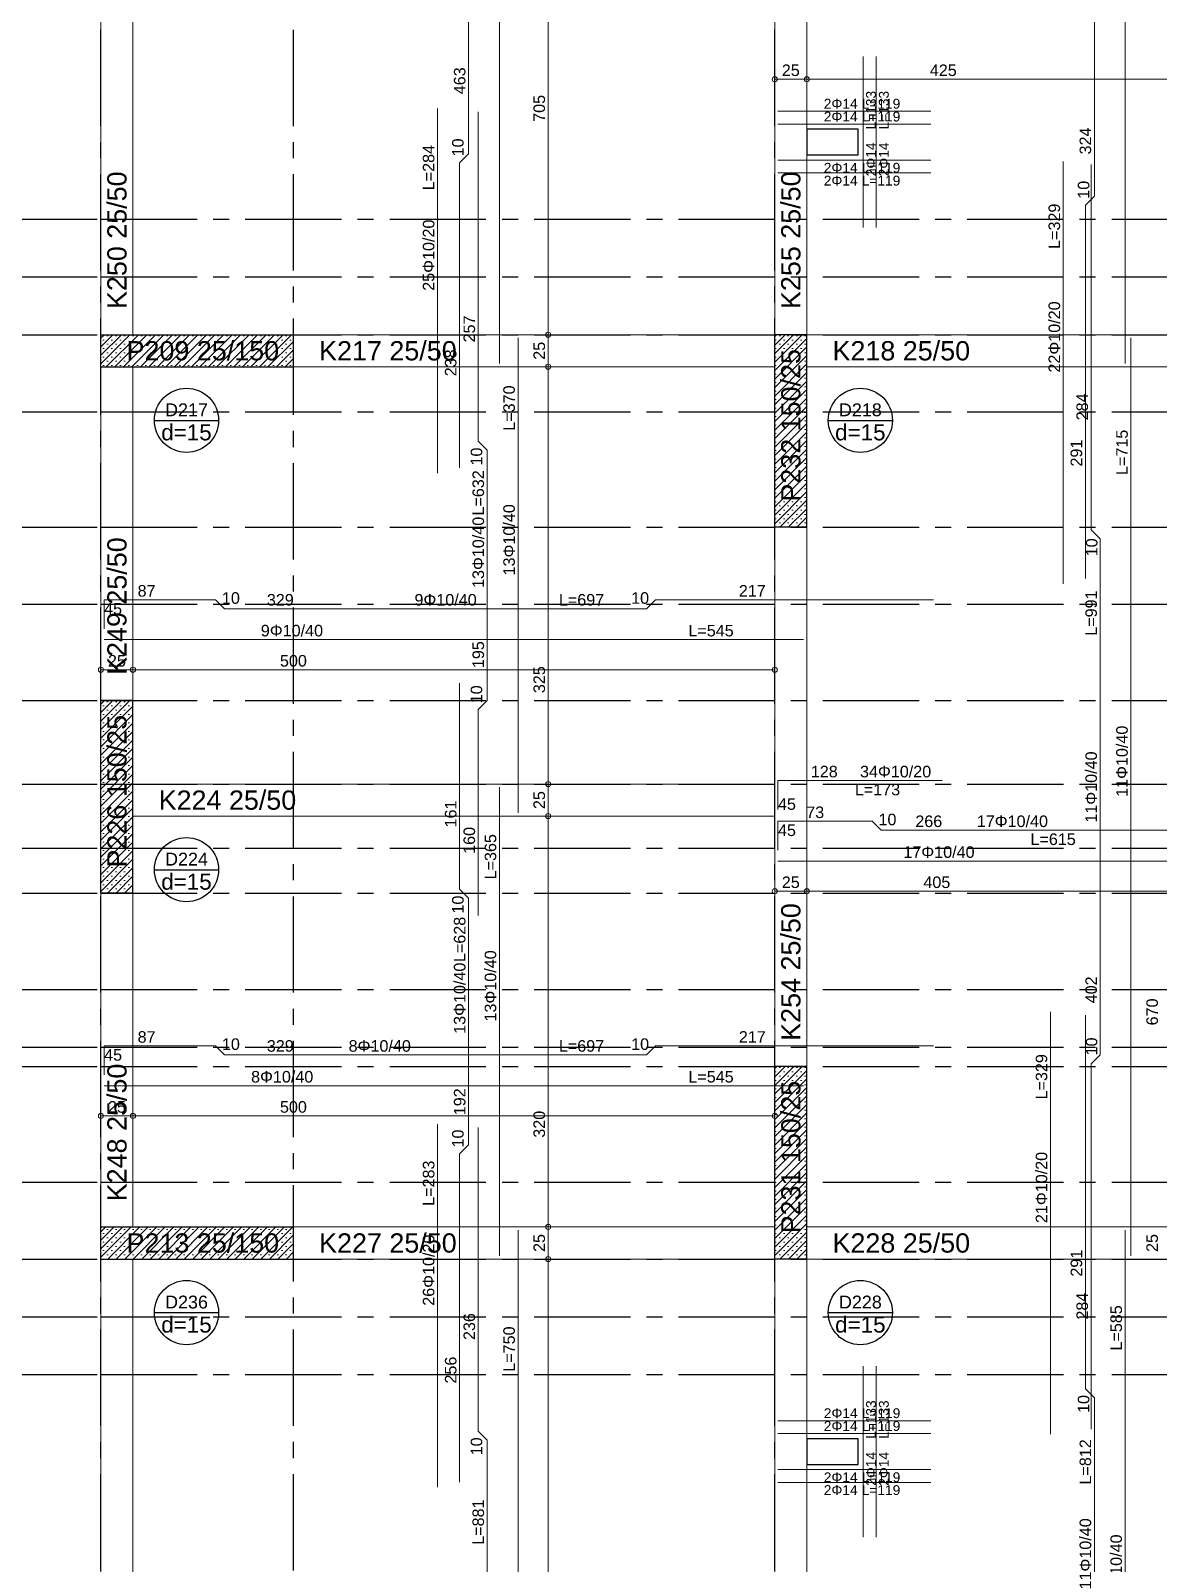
# Model space of a CAD drawing. Header units: millimetres. Extents: x 2232 to 85269, y -3593 to 5869.
# Drawn here: x 55681 to 56560, y 3479 to 4673 of the extents above; entities that cross this region are included whole.
import ezdxf

# ---------------------------------------------------------------- set-up
doc = ezdxf.new("R2010")
doc.units = ezdxf.units.MM
doc.linetypes.add('CENTER2', pattern=[112.5, 75, -12.5, 12.5, -12.5])
doc.linetypes.add('DASHDOT2', pattern=[12.7, 6.35, -3.175, 0, -3.175])
doc.layers.add('aks', color=251, linetype='DASHDOT2', lineweight=35)
for name, color, linetype in [('Donatı Topl. Uzun. Yazısı', 7, 'Continuous'), ('Donatı Uz. Yazısı', 7, 'Continuous'), ('Donatı Yazısı', 7, 'Continuous'), ('Donatı Çizgisi', 7, 'Continuous'), ('Döşeme', 7, 'Continuous'), ('Döşeme Boşluğu', 7, 'Continuous'), ('Kiriş', 7, 'Continuous'), ('Panel', 7, 'Continuous'), ('Standart', 7, 'Continuous'), ('Ölçülendirme', 7, 'Continuous')]:
    doc.layers.add(name, color=color, linetype=linetype)
doc.styles.add('arial_1_18', font='arial.ttf', dxfattribs={"height": 0.2})
pattern_1 = [(45, (0, 0), (-3.314563, 3.314563), []), (45, (3.3146, 0), (-3.314563, 3.314563), [0, -4.6875])]

# ---------------------------------------------------------------- blocks, each defined once
blk = doc.blocks.new('IDE539Entity3889')
at = {"layer": 'Döşeme', "color": 117, "linetype": 'Continuous', "lineweight": -3}
blk.add_lwpolyline([(566.7, 763.3), (616.7, 763.3)], dxfattribs=at)
blk.add_circle((591.7, 763.3), 25, dxfattribs=at)
at = {"layer": 'Döşeme', "color": 178, "linetype": 'Continuous', "lineweight": -3, "style": 'arial_1_18'}
blk.add_text('D228', height=10, dxfattribs=at).set_placement((575, 766.5))
at = {"layer": 'Döşeme', "color": 164, "linetype": 'Continuous', "lineweight": -3, "style": 'arial_1_18'}
blk.add_text('d=15', height=12.5, dxfattribs=at).set_placement((572, 747.7))
blk = doc.blocks.new('IDE539Entity3894')
at = {"layer": 'Döşeme', "color": 117, "linetype": 'Continuous', "lineweight": -3}
blk.add_lwpolyline([(41.7, 763.3), (91.7, 763.3)], dxfattribs=at)
blk.add_circle((66.7, 763.3), 25, dxfattribs=at)
at = {"layer": 'Döşeme', "color": 178, "linetype": 'Continuous', "lineweight": -3, "style": 'arial_1_18'}
blk.add_text('D236', height=10, dxfattribs=at).set_placement((50, 766.5))
at = {"layer": 'Döşeme', "color": 164, "linetype": 'Continuous', "lineweight": -3, "style": 'arial_1_18'}
blk.add_text('d=15', height=12.5, dxfattribs=at).set_placement((47, 747.7))
blk = doc.blocks.new('IDE539Entity3967')
at = {"layer": 'aks', "color": 251, "linetype": 'CENTER2', "lineweight": -3}
blk.add_lwpolyline([(525, 0), (525, 2330)], dxfattribs=at)
blk = doc.blocks.new('IDE539Entity3972')
at = {"layer": 'aks', "color": 251, "linetype": 'CENTER2', "lineweight": -3}
blk.add_lwpolyline([(-528, 1240), (0, 1240)], dxfattribs=at)
blk = doc.blocks.new('IDE539Entity3974')
at = {"layer": 'aks', "color": 251, "linetype": 'CENTER2', "lineweight": -3}
blk.add_lwpolyline([(0, 1240), (3260, 1240)], dxfattribs=at)
blk = doc.blocks.new('IDE539Entity3979')
at = {"layer": 'aks', "color": 251, "linetype": 'CENTER2', "lineweight": -3}
blk.add_lwpolyline([(-528, 1090), (0, 1090)], dxfattribs=at)
blk = doc.blocks.new('IDE539Entity3981')
at = {"layer": 'aks', "color": 251, "linetype": 'CENTER2', "lineweight": -3}
blk.add_lwpolyline([(0, 1090), (3260, 1090)], dxfattribs=at)
blk = doc.blocks.new('IDE539Entity3986')
at = {"layer": 'aks', "color": 251, "linetype": 'CENTER2', "lineweight": -3}
blk.add_lwpolyline([(-528, 865), (0, 865)], dxfattribs=at)
blk = doc.blocks.new('IDE539Entity3988')
at = {"layer": 'aks', "color": 251, "linetype": 'CENTER2', "lineweight": -3}
blk.add_lwpolyline([(0, 865), (3260, 865)], dxfattribs=at)
blk = doc.blocks.new('IDE539Entity3993')
at = {"layer": 'aks', "color": 251, "linetype": 'CENTER2', "lineweight": -3}
blk.add_lwpolyline([(-528, 715), (0, 715)], dxfattribs=at)
blk = doc.blocks.new('IDE539Entity3995')
at = {"layer": 'aks', "color": 251, "linetype": 'CENTER2', "lineweight": -3}
blk.add_lwpolyline([(0, 715), (3260, 715)], dxfattribs=at)
blk = doc.blocks.new('IDE539Entity4000')
at = {"layer": 'aks', "color": 251, "linetype": 'CENTER2', "lineweight": -3}
blk.add_lwpolyline([(-528, 970), (0, 970)], dxfattribs=at)
blk = doc.blocks.new('IDE539Entity4002')
at = {"layer": 'aks', "color": 251, "linetype": 'CENTER2', "lineweight": -3}
blk.add_lwpolyline([(0, 970), (3260, 970)], dxfattribs=at)
blk = doc.blocks.new('IDE539Entity4007')
at = {"layer": 'aks', "color": 251, "linetype": 'CENTER2', "lineweight": -3}
blk.add_lwpolyline([(-528, 1125), (0, 1125)], dxfattribs=at)
blk = doc.blocks.new('IDE539Entity4009')
at = {"layer": 'aks', "color": 251, "linetype": 'CENTER2', "lineweight": -3}
blk.add_lwpolyline([(0, 1125), (3260, 1125)], dxfattribs=at)
blk = doc.blocks.new('IDE539Entity4014')
at = {"layer": 'aks', "color": 251, "linetype": 'CENTER2', "lineweight": -3}
blk.add_lwpolyline([(-528, 1015), (0, 1015)], dxfattribs=at)
blk = doc.blocks.new('IDE539Entity4016')
at = {"layer": 'aks', "color": 251, "linetype": 'CENTER2', "lineweight": -3}
blk.add_lwpolyline([(0, 1015), (3260, 1015)], dxfattribs=at)
blk = doc.blocks.new('IDE539Entity4021')
at = {"layer": 'aks', "color": 251, "linetype": 'CENTER2', "lineweight": -3}
blk.add_lwpolyline([(-528, 760), (0, 760)], dxfattribs=at)
blk = doc.blocks.new('IDE539Entity4023')
at = {"layer": 'aks', "color": 251, "linetype": 'CENTER2', "lineweight": -3}
blk.add_lwpolyline([(0, 760), (3260, 760)], dxfattribs=at)
blk = doc.blocks.new('IDE539Entity4030')
at = {"layer": 'aks', "color": 251, "linetype": 'CENTER2', "lineweight": -3}
blk.add_lwpolyline([(0, 0), (0, 2330)], dxfattribs=at)
blk = doc.blocks.new('IDE539Entity4037')
at = {"layer": 'aks', "color": 251, "linetype": 'CENTER2', "lineweight": -3}
blk.add_lwpolyline([(150, 0), (150, 2330)], dxfattribs=at)
blk = doc.blocks.new('IDE539Entity4042')
at = {"layer": 'aks', "color": 251, "linetype": 'CENTER2', "lineweight": -3}
blk.add_lwpolyline([(-528, 955), (0, 955)], dxfattribs=at)
blk = doc.blocks.new('IDE539Entity4044')
at = {"layer": 'aks', "color": 251, "linetype": 'CENTER2', "lineweight": -3}
blk.add_lwpolyline([(0, 955), (3260, 955)], dxfattribs=at)
blk = doc.blocks.new('IDE539Entity4049')
at = {"layer": 'aks', "color": 251, "linetype": 'CENTER2', "lineweight": -3}
blk.add_lwpolyline([(-528, 805), (0, 805)], dxfattribs=at)
blk = doc.blocks.new('IDE539Entity4051')
at = {"layer": 'aks', "color": 251, "linetype": 'CENTER2', "lineweight": -3}
blk.add_lwpolyline([(0, 805), (3260, 805)], dxfattribs=at)
blk = doc.blocks.new('IDE539Entity4119')
at = {"layer": 'aks', "color": 251, "linetype": 'CENTER2', "lineweight": -3}
blk.add_lwpolyline([(-528, 1375), (0, 1375)], dxfattribs=at)
blk = doc.blocks.new('IDE539Entity4121')
at = {"layer": 'aks', "color": 251, "linetype": 'CENTER2', "lineweight": -3}
blk.add_lwpolyline([(0, 1375), (3260, 1375)], dxfattribs=at)
blk = doc.blocks.new('IDE539Entity4126')
at = {"layer": 'aks', "color": 251, "linetype": 'CENTER2', "lineweight": -3}
blk.add_lwpolyline([(-528, 1525), (0, 1525)], dxfattribs=at)
blk = doc.blocks.new('IDE539Entity4128')
at = {"layer": 'aks', "color": 251, "linetype": 'CENTER2', "lineweight": -3}
blk.add_lwpolyline([(0, 1525), (3260, 1525)], dxfattribs=at)
blk = doc.blocks.new('IDE539Entity4133')
at = {"layer": 'aks', "color": 251, "linetype": 'CENTER2', "lineweight": -3}
blk.add_lwpolyline([(-528, 1315), (0, 1315)], dxfattribs=at)
blk = doc.blocks.new('IDE539Entity4135')
at = {"layer": 'aks', "color": 251, "linetype": 'CENTER2', "lineweight": -3}
blk.add_lwpolyline([(0, 1315), (3260, 1315)], dxfattribs=at)
blk = doc.blocks.new('IDE539Entity4140')
at = {"layer": 'aks', "color": 251, "linetype": 'CENTER2', "lineweight": -3}
blk.add_lwpolyline([(-528, 1570), (0, 1570)], dxfattribs=at)
blk = doc.blocks.new('IDE539Entity4142')
at = {"layer": 'aks', "color": 251, "linetype": 'CENTER2', "lineweight": -3}
blk.add_lwpolyline([(0, 1570), (3260, 1570)], dxfattribs=at)
blk = doc.blocks.new('IDE539Entity4147')
at = {"layer": 'aks', "color": 251, "linetype": 'CENTER2', "lineweight": -3}
blk.add_lwpolyline([(-528, 1465), (0, 1465)], dxfattribs=at)
blk = doc.blocks.new('IDE539Entity4149')
at = {"layer": 'aks', "color": 251, "linetype": 'CENTER2', "lineweight": -3}
blk.add_lwpolyline([(0, 1465), (3260, 1465)], dxfattribs=at)
blk = doc.blocks.new('IDE539Entity4154')
at = {"layer": 'aks', "color": 251, "linetype": 'CENTER2', "lineweight": -3}
blk.add_lwpolyline([(-528, 1615), (0, 1615)], dxfattribs=at)
blk = doc.blocks.new('IDE539Entity4156')
at = {"layer": 'aks', "color": 251, "linetype": 'CENTER2', "lineweight": -3}
blk.add_lwpolyline([(0, 1615), (3260, 1615)], dxfattribs=at)
blk = doc.blocks.new('IDE539Entity4266')
at = {"layer": 'aks', "color": 251, "linetype": 'CENTER2', "lineweight": -3}
blk.add_lwpolyline([(-528, 1175), (0, 1175)], dxfattribs=at)
blk = doc.blocks.new('IDE539Entity4268')
at = {"layer": 'aks', "color": 251, "linetype": 'CENTER2', "lineweight": -3}
blk.add_lwpolyline([(0, 1175), (3260, 1175)], dxfattribs=at)
blk = doc.blocks.new('IDE539Entity4340')
at = {"layer": 'Kiriş', "color": 4, "linetype": 'Continuous', "lineweight": 5}
blk.add_lwpolyline([(25, 1525), (25, 1955)], dxfattribs=at)
blk = doc.blocks.new('IDE539Entity4341')
at = {"layer": 'Kiriş', "color": 4, "linetype": 'Continuous', "lineweight": 5}
blk.add_lwpolyline([(0, 1525), (0, 1955)], dxfattribs=at)
blk = doc.blocks.new('IDE539Entity4342')
at = {"layer": 'Kiriş', "color": 159, "linetype": 'Continuous', "lineweight": 5, "style": 'arial_1_18'}
blk.add_text('K250 25/50', height=15, rotation=90, dxfattribs=at).set_placement((20, 1545))
blk = doc.blocks.new('IDE539Entity4343')
at = {"layer": 'Kiriş', "color": 4, "linetype": 'Continuous', "lineweight": 5}
blk.add_lwpolyline([(25, 375), (25, 805)], dxfattribs=at)
blk = doc.blocks.new('IDE539Entity4344')
at = {"layer": 'Kiriş', "color": 4, "linetype": 'Continuous', "lineweight": 5}
blk.add_lwpolyline([(0, 375), (0, 805)], dxfattribs=at)
blk = doc.blocks.new('IDE539Entity4435')
at = {"layer": 'Kiriş', "color": 4, "linetype": 'Continuous', "lineweight": 5}
blk.add_lwpolyline([(550, 1525), (550, 2050)], dxfattribs=at)
blk = doc.blocks.new('IDE539Entity4436')
at = {"layer": 'Kiriş', "color": 4, "linetype": 'Continuous', "lineweight": 5}
blk.add_lwpolyline([(525, 1525), (525, 2050)], dxfattribs=at)
blk = doc.blocks.new('IDE539Entity4437')
at = {"layer": 'Kiriş', "color": 159, "linetype": 'Continuous', "lineweight": 5, "style": 'arial_1_18'}
blk.add_text('K255 25/50', height=15, rotation=90, dxfattribs=at).set_placement((545, 1545))
blk = doc.blocks.new('IDE539Entity4438')
at = {"layer": 'Kiriş', "color": 4, "linetype": 'Continuous', "lineweight": 5}
blk.add_lwpolyline([(550, 280), (550, 805)], dxfattribs=at)
blk = doc.blocks.new('IDE539Entity4439')
at = {"layer": 'Kiriş', "color": 4, "linetype": 'Continuous', "lineweight": 5}
blk.add_lwpolyline([(525, 280), (525, 805)], dxfattribs=at)
blk = doc.blocks.new('IDE539Entity4489')
at = {"layer": 'Kiriş', "color": 4, "linetype": 'Continuous', "lineweight": 5}
blk.add_lwpolyline([(25, 1240), (25, 1500)], dxfattribs=at)
blk = doc.blocks.new('IDE539Entity4490')
at = {"layer": 'Kiriş', "color": 4, "linetype": 'Continuous', "lineweight": 5}
blk.add_lwpolyline([(0, 1240), (0, 1500)], dxfattribs=at)
blk = doc.blocks.new('IDE539Entity4491')
at = {"layer": 'Kiriş', "color": 159, "linetype": 'Continuous', "lineweight": 5, "style": 'arial_1_18'}
blk.add_text('K249 25/50', height=15, rotation=90, dxfattribs=at).set_placement((20, 1260))
blk = doc.blocks.new('IDE539Entity4492')
at = {"layer": 'Panel', "linetype": 'Continuous', "lineweight": 5}
h = blk.add_hatch(dxfattribs=at)
h.set_pattern_fill('SACNCR', color=163, scale=50, style=0)
h.set_pattern_definition(pattern_1)
h.paths.add_polyline_path([(0, 1525), (150, 1525), (150, 1500), (0, 1500)])
blk = doc.blocks.new('IDE539Entity4493')
at = {"layer": 'Panel', "color": 164, "linetype": 'Continuous', "lineweight": -3}
blk.add_lwpolyline([(0, 1500), (0, 1525)], dxfattribs=at)
blk = doc.blocks.new('IDE539Entity4494')
at = {"layer": 'Panel', "color": 164, "linetype": 'Continuous', "lineweight": -3}
blk.add_lwpolyline([(0, 1500), (150, 1500)], dxfattribs=at)
blk = doc.blocks.new('IDE539Entity4495')
at = {"layer": 'Panel', "color": 164, "linetype": 'Continuous', "lineweight": -3}
blk.add_lwpolyline([(150, 1500), (150, 1525)], dxfattribs=at)
blk = doc.blocks.new('IDE539Entity4496')
at = {"layer": 'Panel', "color": 164, "linetype": 'Continuous', "lineweight": -3}
blk.add_lwpolyline([(0, 1525), (150, 1525)], dxfattribs=at)
blk = doc.blocks.new('IDE539Entity4497')
at = {"layer": 'Panel', "color": 159, "linetype": 'Continuous', "lineweight": -3, "style": 'arial_1_18'}
blk.add_text('P209 25/150', height=15, dxfattribs=at).set_placement((20, 1505))
blk = doc.blocks.new('IDE539Entity4498')
at = {"layer": 'Kiriş', "color": 4, "linetype": 'Continuous', "lineweight": 5}
blk.add_lwpolyline([(150, 1500), (525, 1500)], dxfattribs=at)
blk = doc.blocks.new('IDE539Entity4499')
at = {"layer": 'Kiriş', "color": 4, "linetype": 'Continuous', "lineweight": 5}
blk.add_lwpolyline([(150, 1525), (525, 1525)], dxfattribs=at)
blk = doc.blocks.new('IDE539Entity4500')
at = {"layer": 'Kiriş', "color": 159, "linetype": 'Continuous', "lineweight": 5, "style": 'arial_1_18'}
blk.add_text('K217 25/50', height=15, dxfattribs=at).set_placement((170, 1505))
blk = doc.blocks.new('IDE539Entity4501')
at = {"layer": 'Döşeme', "color": 117, "linetype": 'Continuous', "lineweight": -3}
blk.add_lwpolyline([(41.7, 1458.3), (91.7, 1458.3)], dxfattribs=at)
blk.add_circle((66.7, 1458.3), 25, dxfattribs=at)
at = {"layer": 'Döşeme', "color": 178, "linetype": 'Continuous', "lineweight": -3, "style": 'arial_1_18'}
blk.add_text('D217', height=10, dxfattribs=at).set_placement((50, 1461.5))
at = {"layer": 'Döşeme', "color": 164, "linetype": 'Continuous', "lineweight": -3, "style": 'arial_1_18'}
blk.add_text('d=15', height=12.5, dxfattribs=at).set_placement((47, 1442.7))
blk = doc.blocks.new('IDE539Entity4502')
at = {"layer": 'Kiriş', "color": 4, "linetype": 'Continuous', "lineweight": 5}
blk.add_lwpolyline([(150, 805), (525, 805)], dxfattribs=at)
blk = doc.blocks.new('IDE539Entity4503')
at = {"layer": 'Kiriş', "color": 4, "linetype": 'Continuous', "lineweight": 5}
blk.add_lwpolyline([(150, 830), (525, 830)], dxfattribs=at)
blk = doc.blocks.new('IDE539Entity4504')
at = {"layer": 'Kiriş', "color": 159, "linetype": 'Continuous', "lineweight": 5, "style": 'arial_1_18'}
blk.add_text('K227 25/50', height=15, dxfattribs=at).set_placement((170, 810))
blk = doc.blocks.new('IDE539Entity4505')
at = {"layer": 'Panel', "linetype": 'Continuous', "lineweight": 5}
h = blk.add_hatch(dxfattribs=at)
h.set_pattern_fill('SACNCR', color=163, scale=50, style=0)
h.set_pattern_definition(pattern_1)
h.paths.add_polyline_path([(0, 830), (150, 830), (150, 805), (0, 805)])
blk = doc.blocks.new('IDE539Entity4506')
at = {"layer": 'Panel', "color": 164, "linetype": 'Continuous', "lineweight": -3}
blk.add_lwpolyline([(0, 805), (0, 830)], dxfattribs=at)
blk = doc.blocks.new('IDE539Entity4507')
at = {"layer": 'Panel', "color": 164, "linetype": 'Continuous', "lineweight": -3}
blk.add_lwpolyline([(0, 805), (150, 805)], dxfattribs=at)
blk = doc.blocks.new('IDE539Entity4508')
at = {"layer": 'Panel', "color": 164, "linetype": 'Continuous', "lineweight": -3}
blk.add_lwpolyline([(150, 805), (150, 830)], dxfattribs=at)
blk = doc.blocks.new('IDE539Entity4509')
at = {"layer": 'Panel', "color": 164, "linetype": 'Continuous', "lineweight": -3}
blk.add_lwpolyline([(0, 830), (150, 830)], dxfattribs=at)
blk = doc.blocks.new('IDE539Entity4510')
at = {"layer": 'Panel', "color": 159, "linetype": 'Continuous', "lineweight": -3, "style": 'arial_1_18'}
blk.add_text('P213 25/150', height=15, dxfattribs=at).set_placement((20, 810))
blk = doc.blocks.new('IDE539Entity4511')
at = {"layer": 'Kiriş', "color": 4, "linetype": 'Continuous', "lineweight": 5}
blk.add_lwpolyline([(25, 830), (25, 1090)], dxfattribs=at)
blk = doc.blocks.new('IDE539Entity4512')
at = {"layer": 'Kiriş', "color": 4, "linetype": 'Continuous', "lineweight": 5}
blk.add_lwpolyline([(0, 830), (0, 1090)], dxfattribs=at)
blk = doc.blocks.new('IDE539Entity4513')
at = {"layer": 'Kiriş', "color": 159, "linetype": 'Continuous', "lineweight": 5, "style": 'arial_1_18'}
blk.add_text('K248 25/50', height=15, rotation=90, dxfattribs=at).set_placement((20, 850))
blk = doc.blocks.new('IDE539Entity4514')
at = {"layer": 'Panel', "linetype": 'Continuous', "lineweight": 5}
h = blk.add_hatch(dxfattribs=at)
h.set_pattern_fill('SACNCR', color=163, scale=50, style=0)
h.set_pattern_definition(pattern_1)
h.paths.add_polyline_path([(0, 1090), (0, 1240), (25, 1240), (25, 1090)])
blk = doc.blocks.new('IDE539Entity4515')
at = {"layer": 'Panel', "color": 164, "linetype": 'Continuous', "lineweight": -3}
blk.add_lwpolyline([(25, 1090), (0, 1090)], dxfattribs=at)
blk = doc.blocks.new('IDE539Entity4516')
at = {"layer": 'Panel', "color": 164, "linetype": 'Continuous', "lineweight": -3}
blk.add_lwpolyline([(25, 1090), (25, 1240)], dxfattribs=at)
blk = doc.blocks.new('IDE539Entity4517')
at = {"layer": 'Panel', "color": 164, "linetype": 'Continuous', "lineweight": -3}
blk.add_lwpolyline([(25, 1240), (0, 1240)], dxfattribs=at)
blk = doc.blocks.new('IDE539Entity4518')
at = {"layer": 'Panel', "color": 164, "linetype": 'Continuous', "lineweight": -3}
blk.add_lwpolyline([(0, 1090), (0, 1240)], dxfattribs=at)
blk = doc.blocks.new('IDE539Entity4519')
at = {"layer": 'Panel', "color": 159, "linetype": 'Continuous', "lineweight": -3, "style": 'arial_1_18'}
blk.add_text('P226 150/25', height=15, rotation=90, dxfattribs=at).set_placement((20, 1110))
blk = doc.blocks.new('IDE539Entity4520')
at = {"layer": 'Kiriş', "color": 4, "linetype": 'Continuous', "lineweight": 5}
blk.add_lwpolyline([(25, 1150), (525, 1150)], dxfattribs=at)
blk = doc.blocks.new('IDE539Entity4521')
at = {"layer": 'Kiriş', "color": 4, "linetype": 'Continuous', "lineweight": 5}
blk.add_lwpolyline([(25, 1175), (525, 1175)], dxfattribs=at)
blk = doc.blocks.new('IDE539Entity4522')
at = {"layer": 'Kiriş', "color": 159, "linetype": 'Continuous', "lineweight": 5, "style": 'arial_1_18'}
blk.add_text('K224 25/50', height=15, dxfattribs=at).set_placement((45, 1155))
blk = doc.blocks.new('IDE539Entity4523')
at = {"layer": 'Döşeme', "color": 117, "linetype": 'Continuous', "lineweight": -3}
blk.add_lwpolyline([(41.7, 1108.3), (91.7, 1108.3)], dxfattribs=at)
blk.add_circle((66.7, 1108.3), 25, dxfattribs=at)
at = {"layer": 'Döşeme', "color": 178, "linetype": 'Continuous', "lineweight": -3, "style": 'arial_1_18'}
blk.add_text('D224', height=10, dxfattribs=at).set_placement((50, 1111.5))
at = {"layer": 'Döşeme', "color": 164, "linetype": 'Continuous', "lineweight": -3, "style": 'arial_1_18'}
blk.add_text('d=15', height=12.5, dxfattribs=at).set_placement((47, 1092.7))
blk = doc.blocks.new('IDE539Entity4558')
at = {"layer": 'Kiriş', "color": 4, "linetype": 'Continuous', "lineweight": 5}
blk.add_lwpolyline([(550, 805), (850, 805)], dxfattribs=at)
blk = doc.blocks.new('IDE539Entity4559')
at = {"layer": 'Kiriş', "color": 4, "linetype": 'Continuous', "lineweight": 5}
blk.add_lwpolyline([(550, 830), (850, 830)], dxfattribs=at)
blk = doc.blocks.new('IDE539Entity4560')
at = {"layer": 'Kiriş', "color": 159, "linetype": 'Continuous', "lineweight": 5, "style": 'arial_1_18'}
blk.add_text('K228 25/50', height=15, dxfattribs=at).set_placement((570, 810))
blk = doc.blocks.new('IDE539Entity4561')
at = {"layer": 'Panel', "linetype": 'Continuous', "lineweight": 5}
h = blk.add_hatch(dxfattribs=at)
h.set_pattern_fill('SACNCR', color=163, scale=50, style=0)
h.set_pattern_definition(pattern_1)
h.paths.add_polyline_path([(525, 805), (525, 955), (550, 955), (550, 805)])
blk = doc.blocks.new('IDE539Entity4562')
at = {"layer": 'Panel', "color": 164, "linetype": 'Continuous', "lineweight": -3}
blk.add_lwpolyline([(550, 805), (525, 805)], dxfattribs=at)
blk = doc.blocks.new('IDE539Entity4563')
at = {"layer": 'Panel', "color": 164, "linetype": 'Continuous', "lineweight": -3}
blk.add_lwpolyline([(550, 805), (550, 955)], dxfattribs=at)
blk = doc.blocks.new('IDE539Entity4564')
at = {"layer": 'Panel', "color": 164, "linetype": 'Continuous', "lineweight": -3}
blk.add_lwpolyline([(550, 955), (525, 955)], dxfattribs=at)
blk = doc.blocks.new('IDE539Entity4565')
at = {"layer": 'Panel', "color": 164, "linetype": 'Continuous', "lineweight": -3}
blk.add_lwpolyline([(525, 805), (525, 955)], dxfattribs=at)
blk = doc.blocks.new('IDE539Entity4566')
at = {"layer": 'Panel', "color": 159, "linetype": 'Continuous', "lineweight": -3, "style": 'arial_1_18'}
blk.add_text('P231 150/25', height=15, rotation=90, dxfattribs=at).set_placement((545, 825))
blk = doc.blocks.new('IDE539Entity4567')
at = {"layer": 'Kiriş', "color": 4, "linetype": 'Continuous', "lineweight": 5}
blk.add_lwpolyline([(550, 955), (550, 1375)], dxfattribs=at)
blk = doc.blocks.new('IDE539Entity4568')
at = {"layer": 'Kiriş', "color": 4, "linetype": 'Continuous', "lineweight": 5}
blk.add_lwpolyline([(525, 955), (525, 1150)], dxfattribs=at)
blk = doc.blocks.new('IDE539Entity4569')
at = {"layer": 'Kiriş', "color": 4, "linetype": 'Continuous', "lineweight": 5}
blk.add_lwpolyline([(525, 1175), (525, 1375)], dxfattribs=at)
blk = doc.blocks.new('IDE539Entity4570')
at = {"layer": 'Kiriş', "color": 159, "linetype": 'Continuous', "lineweight": 5, "style": 'arial_1_18'}
blk.add_text('K254 25/50', height=15, rotation=90, dxfattribs=at).set_placement((545, 975))
blk = doc.blocks.new('IDE539Entity4571')
at = {"layer": 'Panel', "linetype": 'Continuous', "lineweight": 5}
h = blk.add_hatch(dxfattribs=at)
h.set_pattern_fill('SACNCR', color=163, scale=50, style=0)
h.set_pattern_definition(pattern_1)
h.paths.add_polyline_path([(525, 1375), (525, 1525), (550, 1525), (550, 1375)])
blk = doc.blocks.new('IDE539Entity4572')
at = {"layer": 'Panel', "color": 164, "linetype": 'Continuous', "lineweight": -3}
blk.add_lwpolyline([(550, 1375), (525, 1375)], dxfattribs=at)
blk = doc.blocks.new('IDE539Entity4573')
at = {"layer": 'Panel', "color": 164, "linetype": 'Continuous', "lineweight": -3}
blk.add_lwpolyline([(550, 1375), (550, 1525)], dxfattribs=at)
blk = doc.blocks.new('IDE539Entity4574')
at = {"layer": 'Panel', "color": 164, "linetype": 'Continuous', "lineweight": -3}
blk.add_lwpolyline([(550, 1525), (525, 1525)], dxfattribs=at)
blk = doc.blocks.new('IDE539Entity4575')
at = {"layer": 'Panel', "color": 164, "linetype": 'Continuous', "lineweight": -3}
blk.add_lwpolyline([(525, 1375), (525, 1525)], dxfattribs=at)
blk = doc.blocks.new('IDE539Entity4576')
at = {"layer": 'Panel', "color": 159, "linetype": 'Continuous', "lineweight": -3, "style": 'arial_1_18'}
blk.add_text('P232 150/25', height=15, rotation=90, dxfattribs=at).set_placement((545, 1395))
blk = doc.blocks.new('IDE539Entity4577')
at = {"layer": 'Kiriş', "color": 4, "linetype": 'Continuous', "lineweight": 5}
blk.add_lwpolyline([(550, 1500), (850, 1500)], dxfattribs=at)
blk = doc.blocks.new('IDE539Entity4578')
at = {"layer": 'Kiriş', "color": 4, "linetype": 'Continuous', "lineweight": 5}
blk.add_lwpolyline([(550, 1525), (850, 1525)], dxfattribs=at)
blk = doc.blocks.new('IDE539Entity4579')
at = {"layer": 'Kiriş', "color": 159, "linetype": 'Continuous', "lineweight": 5, "style": 'arial_1_18'}
blk.add_text('K218 25/50', height=15, dxfattribs=at).set_placement((570, 1505))
blk = doc.blocks.new('IDE539Entity4580')
at = {"layer": 'Döşeme', "color": 117, "linetype": 'Continuous', "lineweight": -3}
blk.add_lwpolyline([(566.7, 1458.3), (616.7, 1458.3)], dxfattribs=at)
blk.add_circle((591.7, 1458.3), 25, dxfattribs=at)
at = {"layer": 'Döşeme', "color": 178, "linetype": 'Continuous', "lineweight": -3, "style": 'arial_1_18'}
blk.add_text('D218', height=10, dxfattribs=at).set_placement((575, 1461.5))
at = {"layer": 'Döşeme', "color": 164, "linetype": 'Continuous', "lineweight": -3, "style": 'arial_1_18'}
blk.add_text('d=15', height=12.5, dxfattribs=at).set_placement((572, 1442.7))
blk = doc.blocks.new('IDE539Entity4878')
at = {"layer": 'Döşeme Boşluğu', "color": 8, "linetype": 'Continuous', "lineweight": -3}
blk.add_lwpolyline([(550, 1665), (590, 1665)], dxfattribs=at)
blk = doc.blocks.new('IDE539Entity4879')
at = {"layer": 'Döşeme Boşluğu', "color": 8, "linetype": 'Continuous', "lineweight": -3}
blk.add_lwpolyline([(590, 1665), (590, 1685)], dxfattribs=at)
blk = doc.blocks.new('IDE539Entity4880')
at = {"layer": 'Döşeme Boşluğu', "color": 8, "linetype": 'Continuous', "lineweight": -3}
blk.add_lwpolyline([(590, 1685), (550, 1685)], dxfattribs=at)
blk = doc.blocks.new('IDE539Entity4881')
at = {"layer": 'Döşeme Boşluğu', "color": 8, "linetype": 'Continuous', "lineweight": -3}
blk.add_lwpolyline([(550, 1685), (550, 1665)], dxfattribs=at)
blk = doc.blocks.new('IDE539Entity4882')
at = {"layer": 'Donatı Çizgisi', "color": 5, "linetype": 'Continuous', "lineweight": 5}
blk.add_lwpolyline([(527.5, 1689), (646.6, 1689)], dxfattribs=at)
at = {"layer": 'Donatı Topl. Uzun. Yazısı', "color": 1, "linetype": 'Continuous', "lineweight": 5, "style": 'arial_1_18'}
blk.add_text('L=119', height=7.65, dxfattribs=at).set_placement((592.8, 1691.1))
at = {"layer": 'Donatı Yazısı', "color": 5, "linetype": 'Continuous', "lineweight": 5, "style": 'arial_1_18'}
blk.add_text('2Φ14', height=7.65, dxfattribs=at).set_placement((563.2, 1691.1))
blk = doc.blocks.new('IDE539Entity4883')
at = {"layer": 'Donatı Çizgisi', "color": 5, "linetype": 'Continuous', "lineweight": 5}
blk.add_lwpolyline([(527.5, 1699), (646.6, 1699)], dxfattribs=at)
at = {"layer": 'Donatı Topl. Uzun. Yazısı', "color": 1, "linetype": 'Continuous', "lineweight": 5, "style": 'arial_1_18'}
blk.add_text('L=119', height=7.65, dxfattribs=at).set_placement((592.8, 1701.1))
at = {"layer": 'Donatı Yazısı', "color": 5, "linetype": 'Continuous', "lineweight": 5, "style": 'arial_1_18'}
blk.add_text('2Φ14', height=7.65, dxfattribs=at).set_placement((563.2, 1701.1))
blk = doc.blocks.new('IDE539Entity4884')
at = {"layer": 'Donatı Çizgisi', "color": 5, "linetype": 'Continuous', "lineweight": 5}
blk.add_lwpolyline([(594, 1608.4), (594, 1741.6)], dxfattribs=at)
at = {"layer": 'Donatı Topl. Uzun. Yazısı', "color": 1, "linetype": 'Continuous', "lineweight": 5, "style": 'arial_1_18'}
blk.add_text('L=133', height=7.65, rotation=90, dxfattribs=at).set_placement((603.8, 1684.9))
at = {"layer": 'Donatı Yazısı', "color": 5, "linetype": 'Continuous', "lineweight": 5, "style": 'arial_1_18'}
blk.add_text('2Φ14', height=7.65, rotation=90, dxfattribs=at).set_placement((603.8, 1648.4))
blk = doc.blocks.new('IDE539Entity4885')
at = {"layer": 'Donatı Çizgisi', "color": 5, "linetype": 'Continuous', "lineweight": 5}
blk.add_lwpolyline([(604, 1608.4), (604, 1741.6)], dxfattribs=at)
at = {"layer": 'Donatı Topl. Uzun. Yazısı', "color": 1, "linetype": 'Continuous', "lineweight": 5, "style": 'arial_1_18'}
blk.add_text('L=133', height=7.65, rotation=90, dxfattribs=at).set_placement((613.8, 1684.9))
at = {"layer": 'Donatı Yazısı', "color": 5, "linetype": 'Continuous', "lineweight": 5, "style": 'arial_1_18'}
blk.add_text('2Φ14', height=7.65, rotation=90, dxfattribs=at).set_placement((613.8, 1648.4))
blk = doc.blocks.new('IDE539Entity4886')
at = {"layer": 'Donatı Çizgisi', "color": 5, "linetype": 'Continuous', "lineweight": 5}
blk.add_lwpolyline([(527.5, 1661), (646.6, 1661)], dxfattribs=at)
at = {"layer": 'Donatı Topl. Uzun. Yazısı', "color": 1, "linetype": 'Continuous', "lineweight": 5, "style": 'arial_1_18'}
blk.add_text('L=119', height=7.65, dxfattribs=at).set_placement((592.8, 1651.2))
at = {"layer": 'Donatı Yazısı', "color": 5, "linetype": 'Continuous', "lineweight": 5, "style": 'arial_1_18'}
blk.add_text('2Φ14', height=7.65, dxfattribs=at).set_placement((563.2, 1651.2))
blk = doc.blocks.new('IDE539Entity4887')
at = {"layer": 'Donatı Çizgisi', "color": 5, "linetype": 'Continuous', "lineweight": 5}
blk.add_lwpolyline([(527.5, 1651), (646.6, 1651)], dxfattribs=at)
at = {"layer": 'Donatı Topl. Uzun. Yazısı', "color": 1, "linetype": 'Continuous', "lineweight": 5, "style": 'arial_1_18'}
blk.add_text('L=119', height=7.65, dxfattribs=at).set_placement((592.8, 1641.2))
at = {"layer": 'Donatı Yazısı', "color": 5, "linetype": 'Continuous', "lineweight": 5, "style": 'arial_1_18'}
blk.add_text('2Φ14', height=7.65, dxfattribs=at).set_placement((563.2, 1641.2))
blk = doc.blocks.new('IDE539Entity4898')
at = {"layer": 'Döşeme Boşluğu', "color": 8, "linetype": 'Continuous', "lineweight": -3}
blk.add_lwpolyline([(590, 645), (590, 665)], dxfattribs=at)
blk = doc.blocks.new('IDE539Entity4899')
at = {"layer": 'Döşeme Boşluğu', "color": 8, "linetype": 'Continuous', "lineweight": -3}
blk.add_lwpolyline([(590, 665), (550, 665)], dxfattribs=at)
blk = doc.blocks.new('IDE539Entity4900')
at = {"layer": 'Döşeme Boşluğu', "color": 8, "linetype": 'Continuous', "lineweight": -3}
blk.add_lwpolyline([(550, 665), (550, 645)], dxfattribs=at)
blk = doc.blocks.new('IDE539Entity4901')
at = {"layer": 'Döşeme Boşluğu', "color": 8, "linetype": 'Continuous', "lineweight": -3}
blk.add_lwpolyline([(550, 645), (590, 645)], dxfattribs=at)
blk = doc.blocks.new('IDE539Entity4902')
at = {"layer": 'Donatı Çizgisi', "color": 5, "linetype": 'Continuous', "lineweight": 5}
blk.add_lwpolyline([(527.5, 669), (646.6, 669)], dxfattribs=at)
at = {"layer": 'Donatı Topl. Uzun. Yazısı', "color": 1, "linetype": 'Continuous', "lineweight": 5, "style": 'arial_1_18'}
blk.add_text('L=119', height=7.65, dxfattribs=at).set_placement((592.8, 671.1))
at = {"layer": 'Donatı Yazısı', "color": 5, "linetype": 'Continuous', "lineweight": 5, "style": 'arial_1_18'}
blk.add_text('2Φ14', height=7.65, dxfattribs=at).set_placement((563.2, 671.1))
blk = doc.blocks.new('IDE539Entity4903')
at = {"layer": 'Donatı Çizgisi', "color": 5, "linetype": 'Continuous', "lineweight": 5}
blk.add_lwpolyline([(527.5, 679), (646.6, 679)], dxfattribs=at)
at = {"layer": 'Donatı Topl. Uzun. Yazısı', "color": 1, "linetype": 'Continuous', "lineweight": 5, "style": 'arial_1_18'}
blk.add_text('L=119', height=7.65, dxfattribs=at).set_placement((592.8, 681.1))
at = {"layer": 'Donatı Yazısı', "color": 5, "linetype": 'Continuous', "lineweight": 5, "style": 'arial_1_18'}
blk.add_text('2Φ14', height=7.65, dxfattribs=at).set_placement((563.2, 681.1))
blk = doc.blocks.new('IDE539Entity4904')
at = {"layer": 'Donatı Çizgisi', "color": 5, "linetype": 'Continuous', "lineweight": 5}
blk.add_lwpolyline([(594, 588.4), (594, 721.6)], dxfattribs=at)
at = {"layer": 'Donatı Topl. Uzun. Yazısı', "color": 1, "linetype": 'Continuous', "lineweight": 5, "style": 'arial_1_18'}
blk.add_text('L=133', height=7.65, rotation=90, dxfattribs=at).set_placement((603.8, 664.9))
at = {"layer": 'Donatı Yazısı', "color": 5, "linetype": 'Continuous', "lineweight": 5, "style": 'arial_1_18'}
blk.add_text('2Φ14', height=7.65, rotation=90, dxfattribs=at).set_placement((603.8, 628.4))
blk = doc.blocks.new('IDE539Entity4905')
at = {"layer": 'Donatı Çizgisi', "color": 5, "linetype": 'Continuous', "lineweight": 5}
blk.add_lwpolyline([(604, 588.4), (604, 721.6)], dxfattribs=at)
at = {"layer": 'Donatı Topl. Uzun. Yazısı', "color": 1, "linetype": 'Continuous', "lineweight": 5, "style": 'arial_1_18'}
blk.add_text('L=133', height=7.65, rotation=90, dxfattribs=at).set_placement((613.8, 664.9))
at = {"layer": 'Donatı Yazısı', "color": 5, "linetype": 'Continuous', "lineweight": 5, "style": 'arial_1_18'}
blk.add_text('2Φ14', height=7.65, rotation=90, dxfattribs=at).set_placement((613.8, 628.4))
blk = doc.blocks.new('IDE539Entity4906')
at = {"layer": 'Donatı Çizgisi', "color": 5, "linetype": 'Continuous', "lineweight": 5}
blk.add_lwpolyline([(527.5, 641), (646.6, 641)], dxfattribs=at)
at = {"layer": 'Donatı Topl. Uzun. Yazısı', "color": 1, "linetype": 'Continuous', "lineweight": 5, "style": 'arial_1_18'}
blk.add_text('L=119', height=7.65, dxfattribs=at).set_placement((592.8, 631.2))
at = {"layer": 'Donatı Yazısı', "color": 5, "linetype": 'Continuous', "lineweight": 5, "style": 'arial_1_18'}
blk.add_text('2Φ14', height=7.65, dxfattribs=at).set_placement((563.2, 631.2))
blk = doc.blocks.new('IDE539Entity4907')
at = {"layer": 'Donatı Çizgisi', "color": 5, "linetype": 'Continuous', "lineweight": 5}
blk.add_lwpolyline([(527.5, 631), (646.6, 631)], dxfattribs=at)
at = {"layer": 'Donatı Topl. Uzun. Yazısı', "color": 1, "linetype": 'Continuous', "lineweight": 5, "style": 'arial_1_18'}
blk.add_text('L=119', height=7.65, dxfattribs=at).set_placement((592.8, 621.2))
at = {"layer": 'Donatı Yazısı', "color": 5, "linetype": 'Continuous', "lineweight": 5, "style": 'arial_1_18'}
blk.add_text('2Φ14', height=7.65, dxfattribs=at).set_placement((563.2, 621.2))
blk = doc.blocks.new('IDE539Entity5156')
at = {"layer": 'Donatı Çizgisi', "color": 5, "linetype": 'Continuous', "lineweight": 5}
for points in [[(310.5, 1502.5), (310.5, 2252.5)], [(286.5, 1666), (286.5, 2129.3)], [(798, 1502.5), (798, 2087.5)], [(774, 1633), (774, 1957)], [(262.3, 1417.2), (262.3, 1701.2)], [(294, 1442), (294, 1698.7)], [(279.5, 1659), (286.5, 1666)], [(749.8, 1331), (749.8, 1660)], [(279.5, 1421.2), (279.5, 1659)], [(771.5, 1373), (771.5, 1657.5)], [(767, 1626), (774, 1633)], [(767, 1335), (767, 1626)], [(325, 1152.5), (325, 1522.5)], [(802.5, 807.5), (802.5, 1522.5)], [(301, 1435), (294, 1442)], [(301, 1240), (301, 1435)], [(778.5, 1366), (771.5, 1373)], [(778.5, 964), (778.5, 1366)], [(2.5, 1296), (2.5, 1318.5)], [(2.5, 1318.5), (89.4, 1318.5)], [(89.4, 1318.5), (96.4, 1311.5)], [(425, 1311.5), (432, 1318.5)], [(432, 1318.5), (648.8, 1318.5)], [(96.4, 1311.5), (425, 1311.5)], [(2.5, 1287.5), (547.5, 1287.5)], [(279.5, 1093), (279.5, 1253.7)], [(294, 1233), (301, 1240)], [(294, 1072.5), (294, 1233)], [(310.5, 807.5), (310.5, 1172.5)], [(527.5, 1155.2), (527.5, 1177.7)], [(527.5, 1177.7), (655.3, 1177.7)], [(527.5, 1123.5), (527.5, 1146)], [(527.5, 1146), (600.9, 1146)], [(600.9, 1146), (607.9, 1139)], [(607.9, 1139), (874, 1139)], [(527.5, 1115), (977.5, 1115)], [(286.5, 1086), (279.5, 1093)], [(286.5, 894), (286.5, 1086)], [(739.8, 668.5), (739.8, 997.5)], [(767, 704), (767, 995)], [(2.5, 948.5), (2.5, 971)], [(2.5, 971), (89.4, 971)], [(89.4, 971), (96.4, 964)], [(425, 964), (432, 971)], [(432, 971), (648.8, 971)], [(96.4, 964), (425, 964)], [(771.5, 957), (778.5, 964)], [(771.5, 672.5), (771.5, 957)], [(2.5, 940), (547.5, 940)], [(262.3, 627.2), (262.3, 910)], [(294, 671), (294, 907.5)], [(279.5, 887), (286.5, 894)], [(279.5, 631.2), (279.5, 887)], [(325, 77.5), (325, 827.5)], [(798, 242.5), (798, 827.5)], [(774, 697), (767, 704)], [(774, 373), (774, 697)], [(301, 664), (294, 671)], [(301, 200.7), (301, 664)]]:
    blk.add_lwpolyline(points, dxfattribs=at)
at = {"layer": 'Donatı Topl. Uzun. Yazısı', "color": 1, "linetype": 'Continuous', "lineweight": 5, "style": 'arial_1_18'}
for s, p in [('L=284', (259.8, 1637.5)), ('L=329', (747.3, 1591.8)), ('L=370', (322.5, 1450.2)), ('L=715', (800, 1415.7)), ('L=632', (298.5, 1384.1)), ('L=991', (776, 1290.5)), ('L=365', (308, 1100.7)), ('L=628', (284, 1036.3)), ('L=329', (737.3, 929.3)), ('L=283', (259.8, 846.4)), ('L=585', (795.5, 733.7)), ('L=750', (322.5, 717.2)), ('L=812', (771.5, 629.3)), ('L=881', (298.5, 582.4))]:
    blk.add_text(s, height=9, rotation=90, dxfattribs=at).set_placement(p)
for s, p in [('L=697', (356.8, 1314)), ('L=545', (457.7, 1290)), ('L=173', (587.4, 1166.2)), ('L=615', (724.2, 1127.5)), ('L=697', (356.8, 966.5)), ('L=545', (457.7, 942.5))]:
    blk.add_text(s, height=9, dxfattribs=at).set_placement(p)
at = {"layer": 'Donatı Uz. Yazısı', "color": 5, "linetype": 'Continuous', "lineweight": 5, "style": 'arial_1_18'}
for s, p in [('463', (284, 1712.3)), ('324', (771.5, 1665.4)), ('10', (282.6, 1663.9)), ('10', (770.1, 1630.9)), ('257', (291.5, 1519)), ('238', (277, 1492.6)), ('284', (769, 1458.3)), ('10', (297.1, 1423.1)), ('291', (764.5, 1422.3)), ('10', (776.4, 1352.4)), ('195', (298.5, 1265.3)), ('10', (297.1, 1237.9)), ('161', (277, 1141.2)), ('160', (291.5, 1120.6)), ('10', (282.6, 1074.1)), ('402', (776, 1004.2)), ('10', (776.3, 963.6)), ('192', (284, 917)), ('10', (282.6, 891.9)), ('291', (764.5, 791.3)), ('284', (769, 757.8)), ('236', (291.5, 741.9)), ('256', (277, 708)), ('10', (770.1, 685.1)), ('10', (297.1, 652.1))]:
    blk.add_text(s, height=9, rotation=90, dxfattribs=at).set_placement(p)
for s, p in [('87', (28.6, 1321)), ('217', (497, 1321)), ('45', (2.5, 1307)), ('10', (94.3, 1315.4)), ('329', (129.3, 1314)), ('10', (413.1, 1315.4)), ('128', (553.1, 1180.2)), ('45', (527.5, 1154.9)), ('73', (549.5, 1148.5)), ('10', (605.8, 1142.9)), ('266', (634.5, 1141.5)), ('45', (527.5, 1134.5)), ('87', (28.6, 973.5)), ('217', (497, 973.5)), ('45', (2.5, 959.5)), ('10', (94.3, 967.9)), ('329', (129.3, 966.5)), ('10', (413.1, 967.9))]:
    blk.add_text(s, height=9, dxfattribs=at).set_placement(p)
at = {"layer": 'Donatı Yazısı', "color": 5, "linetype": 'Continuous', "lineweight": 5, "style": 'arial_1_18'}
for s, p in [('25Φ10/20', (259.8, 1559.2)), ('22Φ10/20', (747.3, 1495.5)), ('13Φ10/40', (322.5, 1337.5)), ('13Φ10/40', (298.5, 1327.7)), ('11Φ10/40', (800, 1165)), ('11Φ10/40', (776, 1144.9)), ('13Φ10/40', (308, 990)), ('13Φ10/40', (284, 980.4)), ('21Φ10/20', (737.3, 833)), ('26Φ10/20', (259.8, 768.6)), ('11Φ10/40', (771.5, 547.6)), ('11Φ10/40', (795.5, 535))]:
    blk.add_text(s, height=9, rotation=90, dxfattribs=at).set_placement(p)
for s, p in [('9Φ10/40', (244.3, 1314)), ('9Φ10/40', (124.6, 1290)), ('34Φ10/20', (591.4, 1180.2)), ('17Φ10/40', (682.4, 1141.5)), ('17Φ10/40', (625.2, 1117.5)), ('8Φ10/40', (193, 966.5)), ('8Φ10/40', (117, 942.5))]:
    blk.add_text(s, height=9, dxfattribs=at).set_placement(p)
blk = doc.blocks.new('IDE539Entity5157')
at = {"layer": 'Ölçülendirme', "color": 1, "linetype": 'Continuous', "lineweight": 5}
for points in [[(348.5, 1500), (348.5, 2255)], [(525, 1724), (975, 1724)], [(348.5, 1150), (348.5, 1500)], [(0, 1264), (525, 1264)], [(348.5, 805), (348.5, 1150)], [(525, 1091.5), (955, 1091.5)], [(0, 916.5), (525, 916.5)], [(348.5, 75), (348.5, 805)]]:
    blk.add_lwpolyline(points, dxfattribs=at)
for centre in [(525, 1724), (550, 1724), (348.5, 1525), (348.5, 1500), (348.5, 1500), (0, 1264), (25, 1264), (525, 1264), (348.5, 1175), (348.5, 1150), (348.5, 1150), (525, 1091.5), (550, 1091.5), (0, 916.5), (25, 916.5), (525, 916.5), (348.5, 830), (348.5, 805), (348.5, 805)]:
    blk.add_circle(centre, 2, dxfattribs=at)
at = {"layer": 'Ölçülendirme', "color": 1, "linetype": 'Continuous', "lineweight": 5, "style": 'arial_1_18'}
for s, p in [('25', (530.5, 1726.5)), ('425', (645.8, 1726.5)), ('25', (5.5, 1266.5)), ('500', (139.5, 1266.5)), ('25', (530.5, 1094)), ('405', (640.8, 1094)), ('25', (5.5, 919)), ('500', (139.5, 919))]:
    blk.add_text(s, height=9, dxfattribs=at).set_placement(p)
for s, p in [('705', (346, 1690.8)), ('25', (346, 1505.5)), ('325', (346, 1245.8)), ('25', (346, 1155.5)), ('670', (823.5, 987)), ('320', (346, 899.5)), ('25', (346, 810.5)), ('25', (823.5, 810.5))]:
    blk.add_text(s, height=9, rotation=90, dxfattribs=at).set_placement(p)

msp = doc.modelspace()

# ---------------------------------------------------------------- block references
at = {"layer": 'aks'}
for name in ['IDE539Entity4030', 'IDE539Entity4037', 'IDE539Entity3967', 'IDE539Entity4154', 'IDE539Entity4156', 'IDE539Entity4140', 'IDE539Entity4142', 'IDE539Entity4126', 'IDE539Entity4128', 'IDE539Entity4147', 'IDE539Entity4149', 'IDE539Entity4119', 'IDE539Entity4121', 'IDE539Entity4133', 'IDE539Entity4135', 'IDE539Entity3972', 'IDE539Entity3974', 'IDE539Entity4266', 'IDE539Entity4268', 'IDE539Entity4007', 'IDE539Entity4009', 'IDE539Entity3979', 'IDE539Entity3981', 'IDE539Entity4014', 'IDE539Entity4016', 'IDE539Entity4000', 'IDE539Entity4002', 'IDE539Entity4042', 'IDE539Entity4044', 'IDE539Entity3986', 'IDE539Entity3988', 'IDE539Entity4049', 'IDE539Entity4051', 'IDE539Entity4021', 'IDE539Entity4023', 'IDE539Entity3993', 'IDE539Entity3995']:
    msp.add_blockref(name, (55735.8, 2910.7), dxfattribs=at)
at = {"layer": 'Döşeme'}
for name in ['IDE539Entity4501', 'IDE539Entity4580', 'IDE539Entity4523', 'IDE539Entity3894', 'IDE539Entity3889']:
    msp.add_blockref(name, (55735.8, 2910.7), dxfattribs=at)
at = {"layer": 'Döşeme Boşluğu'}
for name in ['IDE539Entity4880', 'IDE539Entity4881', 'IDE539Entity4879', 'IDE539Entity4878', 'IDE539Entity4899', 'IDE539Entity4900', 'IDE539Entity4898', 'IDE539Entity4901']:
    msp.add_blockref(name, (55735.8, 2910.7), dxfattribs=at)
at = {"layer": 'Kiriş'}
for name in ['IDE539Entity4436', 'IDE539Entity4435', 'IDE539Entity4341', 'IDE539Entity4340', 'IDE539Entity4342', 'IDE539Entity4437', 'IDE539Entity4499', 'IDE539Entity4500', 'IDE539Entity4578', 'IDE539Entity4579', 'IDE539Entity4490', 'IDE539Entity4489', 'IDE539Entity4498', 'IDE539Entity4577', 'IDE539Entity4491', 'IDE539Entity4569', 'IDE539Entity4567', 'IDE539Entity4521', 'IDE539Entity4522', 'IDE539Entity4520', 'IDE539Entity4568', 'IDE539Entity4512', 'IDE539Entity4511', 'IDE539Entity4570', 'IDE539Entity4513', 'IDE539Entity4503', 'IDE539Entity4559', 'IDE539Entity4504', 'IDE539Entity4560', 'IDE539Entity4344', 'IDE539Entity4343', 'IDE539Entity4502', 'IDE539Entity4439', 'IDE539Entity4438', 'IDE539Entity4558']:
    msp.add_blockref(name, (55735.8, 2910.7), dxfattribs=at)
at = {"layer": 'Panel'}
for name in ['IDE539Entity4492', 'IDE539Entity4493', 'IDE539Entity4496', 'IDE539Entity4497', 'IDE539Entity4495', 'IDE539Entity4571', 'IDE539Entity4574', 'IDE539Entity4575', 'IDE539Entity4573', 'IDE539Entity4576', 'IDE539Entity4494', 'IDE539Entity4572', 'IDE539Entity4514', 'IDE539Entity4517', 'IDE539Entity4518', 'IDE539Entity4516', 'IDE539Entity4519', 'IDE539Entity4515', 'IDE539Entity4561', 'IDE539Entity4564', 'IDE539Entity4565', 'IDE539Entity4563', 'IDE539Entity4566', 'IDE539Entity4505', 'IDE539Entity4506', 'IDE539Entity4509', 'IDE539Entity4508', 'IDE539Entity4510', 'IDE539Entity4507', 'IDE539Entity4562']:
    msp.add_blockref(name, (55735.8, 2910.7), dxfattribs=at)
at = {"layer": 'Standart'}
for name in ['IDE539Entity5157', 'IDE539Entity5156', 'IDE539Entity4884', 'IDE539Entity4885', 'IDE539Entity4883', 'IDE539Entity4882', 'IDE539Entity4886', 'IDE539Entity4887', 'IDE539Entity4904', 'IDE539Entity4905', 'IDE539Entity4903', 'IDE539Entity4902', 'IDE539Entity4906', 'IDE539Entity4907']:
    msp.add_blockref(name, (55735.8, 2910.7), dxfattribs=at)

doc.saveas('drawing.dxf')
